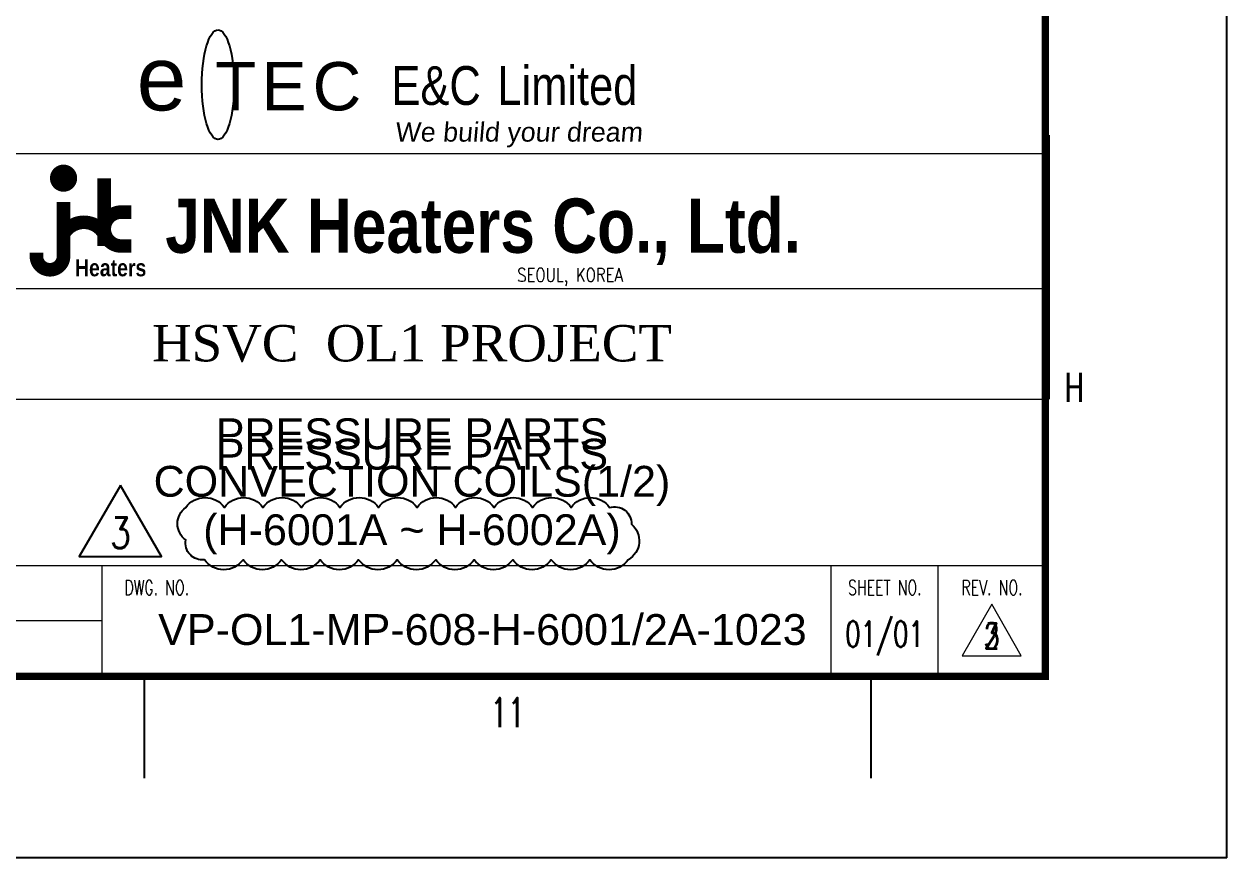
# Model space of a CAD drawing. Header units: millimetres. Extents: x 0 to 91981, y -132907 to 77676.
# Drawn here: x 87297 to 91981, y 41985 to 45231 of the extents above; entities that cross this region are included whole.
import ezdxf
from ezdxf.enums import TextEntityAlignment as Align

# ---------------------------------------------------------------- set-up
doc = ezdxf.new("R2010")
doc.units = ezdxf.units.MM
doc.header["$LTSCALE"] = 60
for name, color, linetype in [('BODER', 7, 'Continuous'), ('border', 130, 'Continuous'), ('CON-R', 1, 'Continuous'), ('CON-Y', 2, 'Continuous'), ('FORM', 7, 'Continuous'), ('rev-2', 2, 'Continuous'), ('rev-3', 2, 'Continuous')]:
    doc.layers.add(name, color=color, linetype=linetype)
doc.styles.add('Arial', font='arial.ttf', dxfattribs={"height": 0.2})
doc.styles.add('HGTXT', font='romans.shx', dxfattribs={"bigfont": 'WHGTXT.shx'})
doc.styles.add('Logo', font='ARIALNB.TTF', dxfattribs={"width": 0.8})
doc.styles.add('ROMANS', font='ROMANS.shx', dxfattribs={"width": 0.8})
doc.styles.add('SIMPLEX', font='simplex.shx', dxfattribs={"width": 0.8})
doc.styles.add('time', font='times.ttf', dxfattribs={"height": 5})
doc.styles.add('USER1', font='swiss.ttf', dxfattribs={"width": 0.8, "height": 5})

# ---------------------------------------------------------------- blocks, each defined once
blk = doc.blocks.new('JNKLOGO')
at = {"layer": 'FORM', "color": 1, "const_width": 20}
blk.add_lwpolyline([(5218.1, 519.6, 1), (5238.1, 519.6, 1)], format="xyb", close=True, dxfattribs=at)
blk.add_lwpolyline([(5288.1, 519.6), (5288.1, 419.6)], dxfattribs=at)
for points in [[(5188.1, 409.6), (5188.1, 404.6, 1), (5228.1, 404.6), (5228.1, 484.6)], [(5328.1, 469.6), (5313.1, 469.6, 1), (5313.1, 419.6), (5328.1, 419.6)], [(5288.1, 437.1, 0.583333), (5228.1, 437.1, 0.583333)]]:
    blk.add_lwpolyline(points, format="xyb", dxfattribs=at)
at = {"layer": 'FORM', "color": 1, "style": 'Logo'}
for s, height, p in [('JNK Heaters Co., Ltd.', 80, (5378.1, 409.6)), ('Heaters', 25, (5245, 375))]:
    blk.add_text(s, height=height, dxfattribs=at).set_placement(p)
blk = doc.blocks.new('etc')
at = {"color": 3}
blk.add_ellipse((25.31, -6.18), major_axis=(0, 5.34), ratio=0.29564, dxfattribs=at)
at = {"color": 6, "style": 'USER1'}
for s, height, p in [('e', 6.25, (17.39, -8.68)), ('T', 4.7, (25.03, -8.68)), ('E', 4.7, (29.55, -8.68)), ('C', 4.7, (34.52, -8.68))]:
    blk.add_text(s, height=height, dxfattribs=at).set_placement(p)
at = {"color": 4, "style": 'USER1', "width": 0.8}
for s, p in [('E&C', (42.2, -8.15)), ('Limited', (52.51, -8.15))]:
    blk.add_text(s, height=3.781, dxfattribs=at).set_placement(p)
at = {"insert": (42.52, -9.85), "char_height": 1.87, "width": 42.484, "attachment_point": 1, "style": 'HGTXT'}
blk.add_mtext('{\\fSansSerif|b0|i0|c2|p2;\\Q5;We build your dream}', dxfattribs=at)
blk = doc.blocks.new('TITLE')
at = {"color": 7}
for p, q in [((841, 0), (841, 594.85)), ((823.67, 70.34), (823.67, 44.64)), ((735.61, 17.68), (735.61, 7.78)), ((806.34, 17.68), (806.34, 7.78)), ((841, 0), (0, 0))]:
    blk.add_line(p, q, dxfattribs=at)
at = {"color": 7, "lineweight": 0}
for p, q in [((699.67, 44.64), (823.67, 44.64)), ((699.67, 44.64), (823.67, 44.64)), ((699.67, 44.64), (823.67, 44.64)), ((699.67, 28.46), (823.67, 28.46)), ((731.53, 17.68), (731.53, 28.46)), ((802.46, 17.68), (802.46, 28.46)), ((812.89, 17.68), (812.89, 28.46)), ((731.53, 23.07), (699.67, 23.07))]:
    blk.add_line(p, q, dxfattribs=at)
at = {"color": 7, "const_width": 0.707}
for points in [[(823.32, 17.33), (823.32, 577.17)], [(28.29, 17.68), (823.67, 17.68)]]:
    blk.add_lwpolyline(points, dxfattribs=at)
at = {"color": 7, "lineweight": 0}
blk.add_lwpolyline([(820.97, 19.68), (818.1, 24.7), (815.23, 19.68)], close=True, dxfattribs=at)
at = {"layer": 'border', "color": 7, "linetype": 'Continuous', "lineweight": 0}
for p, q in [((699.67, 68.57), (823.67, 68.57)), ((699.67, 55.42), (823.67, 55.42))]:
    blk.add_line(p, q, dxfattribs=at)
blk.add_blockref('etc', (717.48, 81.44))
at = {"lineweight": 0, "style": 'time'}
blk.add_text('HSVC  OL1 PROJECT', height=3.5366, dxfattribs=at).set_placement((761.67, 48.33), align=Align.CENTER)
at = {"color": 7, "style": 'ROMANS', "width": 0.7}
for s, height, p in [('H', 2.83, (826.15, 45.8)), ('11', 2.829, (770.98, 14.15))]:
    blk.add_text(s, height=height, dxfattribs=at).set_placement(p, align=Align.MIDDLE)
at = {"color": 7, "lineweight": 0, "style": 'ROMANS', "width": 0.7}
blk.add_text('DWG. NO.', height=1.438, dxfattribs=at).set_placement((733.68, 25.59))
for s, p in [('SHEET NO.', (807.7, 25.59)), ('REV. NO.', (818.13, 25.59))]:
    blk.add_text(s, height=1.438, dxfattribs=at).set_placement(p, align=Align.CENTER)
at = {"layer": 'BODER', "color": 7, "style": 'Arial'}
blk.add_text('PRESSURE PARTS', height=3, dxfattribs=at).set_placement((761.67, 39.3), align=Align.MIDDLE)
at = {"layer": 'BODER', "color": 7, "style": 'ROMANS', "width": 0.7}
for s, p in [('01/01', (807.67, 21.62)), ('2', (818.1, 21.62))]:
    blk.add_text(s, height=2.5, dxfattribs=at).set_placement(p, align=Align.MIDDLE)
blk = doc.blocks.new('revmark')
at = {"layer": 'rev-2'}
blk.add_lwpolyline([(0, 0), (-4, -6.93), (4, -6.93)], close=True, dxfattribs=at)
at = {"layer": 'rev-2', "style": 'SIMPLEX', "width": 0.8}
blk.add_attdef('REVMARK', text='', height=3, dxfattribs=at).set_placement((0, -4.62), align=Align.MIDDLE_CENTER)

msp = doc.modelspace()

# ---------------------------------------------------------------- linework, layer by layer
at = {"layer": 'rev-3'}
msp.add_lwpolyline([(87927.03786, 43348.98039, -0.52056705), (88077.03786, 43348.98039, -0.52056705), (88227.03786, 43348.98039, -0.52056705), (88377.03786, 43348.98039, -0.52056705), (88527.03786, 43348.98039, -0.52056705), (88677.03786, 43348.98039, -0.52056705), (88827.03786, 43348.98039, -0.52056705), (88977.03786, 43348.98039, -0.52056705), (89127.03786, 43348.98039, -0.52056705), (89277.03786, 43348.98039, -0.52056705), (89427.03786, 43348.98039, -0.52056705), (89577.03786, 43348.98039, -0.52056705), (89661.88632, 43283.82884, -0.52056705), (89649.78603, 43145.92912, -0.52056705), (89499.78603, 43145.92912, -0.52056705), (89349.78603, 43145.92912, -0.52056705), (89199.78603, 43145.92912, -0.52056705), (89049.78603, 43145.92912, -0.52056705), (88899.78603, 43145.92912, -0.52056705), (88749.78603, 43145.92912, -0.52056705), (88599.78603, 43145.92912, -0.52056705), (88449.78603, 43145.92912, -0.52056705), (88299.78603, 43145.92912, -0.52056705), (88149.78603, 43145.92912, -0.52056705), (87999.78603, 43145.92912, -0.52056705), (87927.03786, 43223.18095, -0.52056705)], format="xyb", close=True, dxfattribs=at)

# ---------------------------------------------------------------- block references
at = {"linetype": 'ByBlock', "xscale": 39.99999999599993, "yscale": 39.99999999599993, "zscale": 39.99999999599993}
msp.add_blockref('TITLE', (58340.56201, 41984.79923), dxfattribs=at)
at = {"layer": 'CON-R', "xscale": 2.641719540494256, "yscale": 2.641719540494256, "zscale": 2.641719540494256}
msp.add_blockref('JNKLOGO', (73639.59884, 43258.65562), dxfattribs=at)
at = {"layer": 'rev-3'}
ref = msp.add_blockref('revmark', (87672.17441, 43435.39767), dxfattribs=dict(at, xscale=40, yscale=40, zscale=40))
ref.add_attrib('REVMARK', '3', dxfattribs={"height": 120, "style": 'SIMPLEX', "width": 0.8}).set_placement((87672.17441, 43250.64567), align=Align.MIDDLE_CENTER)

# ---------------------------------------------------------------- texts
at = {"layer": 'BODER', "color": 7, "style": 'Arial'}
for s, p in [('PRESSURE PARTS', (88807.39206, 43636.27248)), ('CONVECTION COILS(1/2)', (88807.39206, 43436.27248)), ('(H-6001A ~ H-6002A)', (88807.39206, 43247.71986))]:
    msp.add_text(s, height=120, dxfattribs=at).set_placement(p, align=Align.MIDDLE)
msp.add_text('VP-OL1-MP-608-H-6001/2A-1023', height=120, dxfattribs=at).set_placement((89081.84187, 42814.06076), align=Align.CENTER)
at = {"layer": 'BODER', "color": 7, "style": 'ROMANS', "width": 0.7}
msp.add_text('3', height=100, dxfattribs=at).set_placement((91064.56217, 42849.39995), align=Align.MIDDLE)
at = {"layer": 'CON-Y', "style": 'SIMPLEX', "width": 0.8}
msp.add_text('SEOUL, KOREA', height=52.8343908, dxfattribs=at).set_placement((89217.36328, 44228.41504))

doc.saveas('drawing.dxf')
